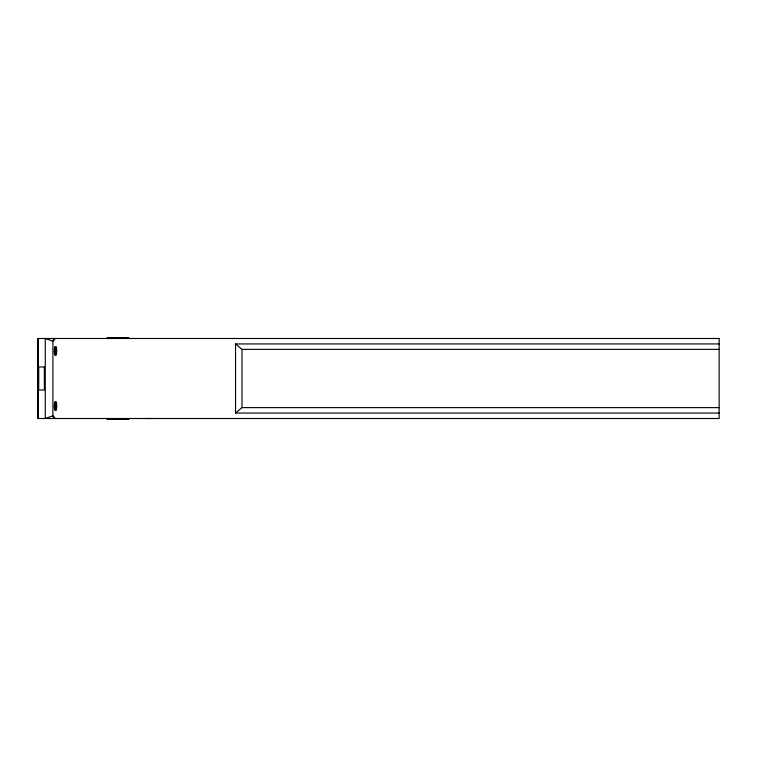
<?xml version="1.0" encoding="UTF-8"?>
<svg xmlns="http://www.w3.org/2000/svg" width="757" height="757" viewBox="0 0 757 757"><rect width="100%" height="100%" fill="white"/><g stroke="black" fill="none" stroke-linecap="round" stroke-linejoin="round"><path stroke-width="1.14" d="M54.854 405.392L55.129 403.472M55.441 353.595L55.214 348.106L54.996 353.528C56.737 353.396 55.791 349.365 55.346 348.106L55.129 353.528M55.214 408.894L55.507 403.576M54.305 339.855L52.905 341.218L52.905 415.782L53.671 417.646L55.715 418.507M719.15 343.943L235.55 343.943L235.55 413.057L242.003 407.616L719.15 407.616M55.573 403.405L54.996 403.472L54.722 405.392L54.949 407.777M55.715 338.493L53.728 339.297L52.905 341.218L45.278 338.493L45.278 418.507L52.905 415.782L54.305 417.145M107.021 337.953L128.785 337.953M106.68 338.228L129.125 338.228M235.55 343.943L242.003 349.384L719.15 349.384M235.55 413.057L719.15 413.057M106.68 418.772L129.125 418.772M107.021 419.047L128.785 419.047M55.441 403.405L55.886 405.601L55.346 408.894L54.816 407.777M242.003 349.384L242.003 407.616M152.517 418.507L145.23 418.507M38.039 338.493L38.039 418.507M55.223 401.939A4.428 1.079 -90 0 1 56.718 406.026A4.428 1.079 -90 0 1 55.223 410.124A4.428 1.079 -90 0 1 54.873 402.894M54.873 354.106A4.428 1.079 -90 0 1 55.223 346.876A4.428 1.079 -90 0 1 56.718 350.974A4.428 1.079 -90 0 1 55.223 355.061M719.15 338.493L37.85 338.493L37.85 418.507L719.15 418.507L719.15 338.493M44.351 366.975L38.721 366.975L38.721 390.025L44.351 390.025L44.351 366.975M56.037 409.546A4.428 1.079 -90 0 0 55.791 401.939A4.428 1.079 -90 0 0 54.305 406.604A4.428 1.079 -90 0 0 56.037 409.546M56.311 353.188A4.428 1.079 -90 0 0 55.375 346.536A4.428 1.079 -90 0 0 54.438 353.188A4.428 1.079 -90 0 0 56.311 353.188"/></g></svg>
